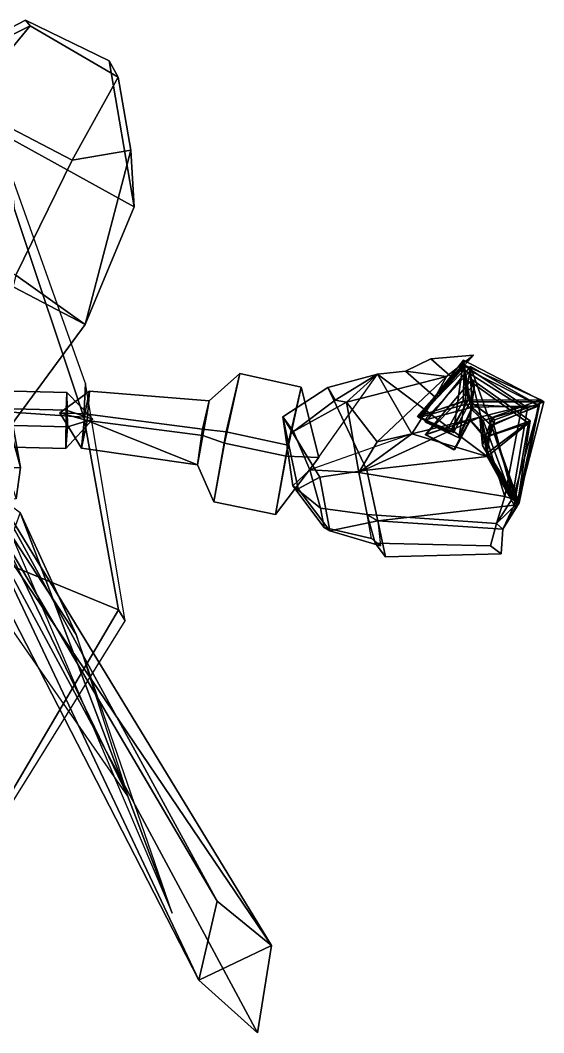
# Model space of a CAD drawing. Extents: x -4.4 to 4.5, y -7.1 to 3.1.
# Drawn here: x 1.52 to 4.46, y -3.54 to 2.15 of the extents above; entities that cross this region are included whole.
import ezdxf

# ---------------------------------------------------------------- set-up
doc = ezdxf.new("R2010")
doc.units = 0

msp = doc.modelspace()

# ---------------------------------------------------------------- linework, layer by layer
for points in [[(0.8846, 1.802, -4.8143), (1.2294, 1.9463, -4.2156), (1.5745, 2.1175, -4.2183), (1.5491, 2.1489, -4.852)], [(2.0183, 1.9209, -4.8423), (2.1597, 1.1, -4.8234), (0.8846, 1.802, -4.8143), (1.5491, 2.1489, -4.852)], [(1.8098, 1.3624, -3.6326), (2.0688, 1.8286, -4.207), (1.5745, 2.1175, -4.2183), (1.2096, 1.676, -3.6604)], [(1.5745, 2.1175, -4.2183), (1.2294, 1.9463, -4.2156), (1.2096, 1.676, -3.6604)], [(2.0688, 1.8286, -4.207), (2.0183, 1.9209, -4.8423), (1.5491, 2.1489, -4.852), (1.5745, 2.1175, -4.2183)], [(2.1395, 1.4181, -4.1975), (2.1597, 1.1, -4.8234), (2.0183, 1.9209, -4.8423), (2.0688, 1.8286, -4.207)], [(1.8098, 1.3624, -3.6326), (2.1395, 1.4181, -4.1975), (2.0688, 1.8286, -4.207)], [(2.1597, 1.1, -4.8234), (1.8843, 0.4387, -4.8231), (0.5225, 1.1516, -4.8105), (0.8846, 1.802, -4.8143)], [(0.9042, 1.0422, -3.6469), (1.4939, 0.7159, -3.6327), (1.8098, 1.3624, -3.6326), (1.2096, 1.676, -3.6604)], [(1.4939, 0.7159, -3.6327), (1.8843, 0.4387, -4.8231), (2.1395, 1.4181, -4.1975), (1.8098, 1.3624, -3.6326)], [(2.1395, 1.4181, -4.1975), (1.8843, 0.4387, -4.8231), (2.1597, 1.1, -4.8234)], [(1.8765, -0.0829, 3.4245), (1.8856, 0.1068, 4.0468), (1.4635, 1.293, 3.2182), (1.4851, 1.0915, 2.8334)], [(1.8843, 0.4387, -4.8231), (1.1963, -0.4945, -4.8344), (0.2208, 0.053, -4.828), (0.5225, 1.1516, -4.8105)], [(1.1437, -0.0317, 3.2003), (1.8765, -0.0829, 3.4245), (1.4851, 1.0915, 2.8334), (0.9236, 0.8942, 2.8018)], [(1.4939, 0.7159, -3.6327), (1.1963, -0.4945, -4.8344), (1.8843, 0.4387, -4.8231)], [(3.8261, 0.2454, 0.3651), (3.6846, 0.1768, 0.6034), (3.9142, 0.1462, 0.8479), (4.0667, 0.2672, 0.42)], [(3.8261, 0.2454, 0.3651), (3.9493, 0.1372, 0.3832), (3.8511, 0.0307, 0.6334), (3.6846, 0.1768, 0.6034)], [(3.752, -0.0788, 0.4251), (4.0082, 0.2146, 0.403), (4.0101, 0.2391, 0.2468), (3.7574, -0.0844, 0.2627)], [(3.7574, -0.0844, 0.2627), (4.0101, 0.2391, 0.2468), (3.9526, -0.1687, 0.2709)], [(3.8261, 0.2454, 0.3651), (4.0667, 0.2672, 0.42), (3.9493, 0.1372, 0.3832)], [(3.8511, 0.0307, 0.6334), (3.9493, 0.1372, 0.3832), (4.0667, 0.2672, 0.42), (3.9142, 0.1462, 0.8479)], [(4.0469, 0.0048, 0.2566), (3.9526, -0.1687, 0.2709), (4.0101, 0.2391, 0.2468)], [(4.0101, 0.2391, 0.2468), (4.0082, 0.2146, 0.403), (4.4444, 0.0155, 0.4649), (4.4605, 0.0042, 0.2652)], [(4.0101, 0.2391, 0.2468), (4.4605, 0.0042, 0.2652), (4.0469, 0.0048, 0.2566)], [(3.5259, 0.1599, 0.6041), (3.3517, 0.0028, 0.8516), (3.9142, 0.1462, 0.8479), (3.6846, 0.1768, 0.6034)], [(3.8511, 0.0307, 0.6334), (3.7197, -0.1755, 0.7094), (3.5259, 0.1599, 0.6041), (3.6846, 0.1768, 0.6034)], [(4.0366, 0.0142, 0.4366), (4.0082, 0.2146, 0.403), (3.752, -0.0788, 0.4251)], [(4.0142, 0.1818, 0.6544), (4.0162, 0.2063, 0.4982), (3.7631, -0.0843, 0.52), (3.7589, -0.0781, 0.6683)], [(3.7589, -0.0781, 0.6683), (4.0078, 0.0085, 0.6864), (4.0142, 0.1818, 0.6544)], [(4.0162, 0.2063, 0.4982), (4.0226, -0.0082, 0.5156), (3.7631, -0.0843, 0.52)], [(3.7908, -0.099, 0.1866), (4.0478, 0.1775, 0.159), (4.0498, 0.202, 0.0028), (3.7968, -0.1111, 0.0257)], [(4.0478, 0.1775, 0.159), (3.7908, -0.099, 0.1866), (4.0582, -0.0264, 0.188)], [(3.7968, -0.1111, 0.0257), (4.0498, 0.202, 0.0028), (3.9842, -0.1985, 0.023)], [(4.0604, -0.032, 0.0064), (3.9842, -0.1985, 0.023), (4.0498, 0.202, 0.0028)], [(4.3376, -0.0227, 0.7182), (4.0142, 0.1818, 0.6544), (4.0078, 0.0085, 0.6864), (4.1023, -0.082, 0.7084)], [(4.0366, 0.0142, 0.4366), (4.4444, 0.0155, 0.4649), (4.0082, 0.2146, 0.403)], [(4.0162, 0.2063, 0.4982), (4.0142, 0.1818, 0.6544), (4.3376, -0.0227, 0.7182), (4.3692, -0.0287, 0.5291)], [(4.0162, 0.2063, 0.4982), (4.3692, -0.0287, 0.5291), (4.0226, -0.0082, 0.5156)], [(4.0498, 0.202, 0.0028), (4.0478, 0.1775, 0.159), (4.4357, -0.0187, 0.193), (4.4313, -0.0155, -0.007)], [(4.4357, -0.0187, 0.193), (4.0478, 0.1775, 0.159), (4.0582, -0.0264, 0.188)], [(4.0498, 0.202, 0.0028), (4.1673, -0.1317, -0.0078), (4.0604, -0.032, 0.0064)], [(4.1673, -0.1317, -0.0078), (4.0498, 0.202, 0.0028), (4.4313, -0.0155, -0.007)], [(2.581, 0.01, 0.2921), (2.5431, -0.1502, 0.47), (2.6753, -0.1654, 0.6549), (2.7525, 0.163, 0.2794)], [(2.581, 0.01, 0.2921), (2.7525, 0.163, 0.2794), (2.6662, -0.2283, -0.0616), (2.545, -0.1849, 0.1216)], [(2.6662, -0.2283, -0.0616), (2.7525, 0.163, 0.2794), (3.0983, 0.087, 0.2718), (3.0126, -0.3017, -0.0692)], [(3.0983, 0.087, 0.2718), (2.7525, 0.163, 0.2794), (2.6753, -0.1654, 0.6549), (3.0216, -0.2388, 0.647)], [(3.7197, -0.1755, 0.7094), (3.147, -0.3789, 0.6504), (3.5259, 0.1599, 0.6041)], [(3.2464, 0.0845, 0.5659), (3.2887, 0.014, 0.6952), (3.5259, 0.1599, 0.6041)], [(3.5259, 0.1599, 0.6041), (4.1427, -0.3038, -0.295), (3.4662, -0.3791, -0.272), (3.2464, 0.0845, 0.5659)], [(3.3517, 0.0028, 0.8516), (3.5259, 0.1599, 0.6041), (3.2887, 0.014, 0.6952)], [(3.9142, 0.1462, 0.8479), (3.3517, 0.0028, 0.8516), (3.5239, -0.2215, 0.9206)], [(3.8511, 0.0307, 0.6334), (3.9142, 0.1462, 0.8479), (3.5239, -0.2215, 0.9206), (3.7197, -0.1755, 0.7094)], [(3.7197, -0.1755, 0.7094), (4.1427, -0.3038, -0.295), (3.5259, 0.1599, 0.6041)], [(4.0723, 0.1012, -0.2229), (3.7953, -0.1813, -0.2004), (3.796, -0.1789, -0.0716), (4.0568, 0.1304, -0.0763)], [(4.0568, 0.1304, -0.0763), (3.796, -0.1789, -0.0716), (4.0489, -0.097, -0.0797)], [(4.0489, -0.097, -0.0797), (4.1355, -0.1932, -0.0695), (4.0568, 0.1304, -0.0763)], [(4.0723, 0.1012, -0.2229), (4.0568, 0.1304, -0.0763), (4.3844, -0.1022, -0.0809), (4.3748, -0.1158, -0.2508)], [(4.1355, -0.1932, -0.0695), (4.3844, -0.1022, -0.0809), (4.0568, 0.1304, -0.0763)], [(1.7775, -0.0426, 0.1032), (0.576, -0.012, 0.1266), (0.5787, 0.0865, 0.336), (1.7799, 0.0559, 0.3126)], [(1.7799, 0.0559, 0.3126), (0.5787, 0.0865, 0.336), (0.583, -0.1059, 0.4697), (1.7841, -0.1365, 0.446)], [(1.8945, -0.1016, 0.0926), (1.7421, -0.0583, 0.2629), (1.9081, 0.0636, 0.2713)], [(1.7421, -0.0583, 0.2629), (1.8819, -0.0633, 0.4411), (1.9081, 0.0636, 0.2713)], [(2.1079, -1.2274, 4.5888), (1.8856, 0.1068, 4.0468), (1.8765, -0.0829, 3.4245), (2.0704, -1.1643, 3.7523)], [(1.9081, 0.0636, 0.2713), (1.8819, -0.0633, 0.4411), (2.5431, -0.1502, 0.47), (2.581, 0.01, 0.2921)], [(2.581, 0.01, 0.2921), (2.545, -0.1849, 0.1216), (1.8945, -0.1016, 0.0926), (1.9081, 0.0636, 0.2713)], [(3.0216, -0.2388, 0.647), (2.953, -0.6294, 0.325), (3.1973, -0.3086, 0.2829), (3.0983, 0.087, 0.2718)], [(2.9948, -0.0797, 0.5041), (3.0535, -0.1627, 0.6815), (3.2887, 0.014, 0.6952), (3.2464, 0.0845, 0.5659)], [(3.2464, 0.0845, 0.5659), (3.4662, -0.3791, -0.272), (3.2028, -0.4202, -0.154), (2.9948, -0.0797, 0.5041)], [(3.0983, 0.087, 0.2718), (3.1973, -0.3086, 0.2829), (3.0126, -0.3017, -0.0692)], [(4.0445, -0.0977, -0.2351), (3.7953, -0.1813, -0.2004), (4.0723, 0.1012, -0.2229)], [(4.0723, 0.1012, -0.2229), (4.3748, -0.1158, -0.2508), (4.1299, -0.1956, -0.2573), (4.0445, -0.0977, -0.2351)], [(1.4713, -0.1856, -2.5285), (1.3124, 0.0262, -1.569), (1.4737, -0.1042, -1.3881), (1.521, -0.3644, -2.5356)], [(1.7799, 0.0559, 0.3126), (1.9268, -0.0935, 0.2735), (1.7775, -0.0426, 0.1032)], [(1.7841, -0.1365, 0.446), (1.9268, -0.0935, 0.2735), (1.7799, 0.0559, 0.3126)], [(3.2887, 0.014, 0.6952), (3.0535, -0.1627, 0.6815), (3.3517, 0.0028, 0.8516)], [(3.3517, 0.0028, 0.8516), (3.0535, -0.1627, 0.6815), (3.147, -0.3789, 0.6504), (3.4217, -0.3932, 0.8215)], [(3.5239, -0.2215, 0.9206), (3.3517, 0.0028, 0.8516), (3.4217, -0.3932, 0.8215)], [(3.9429, -0.1603, 0.4319), (4.0366, 0.0142, 0.4366), (3.752, -0.0788, 0.4251)], [(4.0078, 0.0085, 0.6864), (3.7589, -0.0781, 0.6683), (3.9186, -0.1558, 0.6837)], [(3.9318, -0.1689, 0.5346), (4.0226, -0.0082, 0.5156), (4.0078, 0.0085, 0.6864), (3.9186, -0.1558, 0.6837)], [(3.9429, -0.1603, 0.4319), (3.9526, -0.1687, 0.2709), (4.0469, 0.0048, 0.2566), (4.0366, 0.0142, 0.4366)], [(4.1196, -0.1009, 0.5176), (4.1023, -0.082, 0.7084), (4.0078, 0.0085, 0.6864), (4.0226, -0.0082, 0.5156)], [(4.4444, 0.0155, 0.4649), (4.0366, 0.0142, 0.4366), (4.1686, -0.0844, 0.4555)], [(4.1686, -0.0844, 0.4555), (4.0366, 0.0142, 0.4366), (4.0469, 0.0048, 0.2566), (4.185, -0.0975, 0.256)], [(4.185, -0.0975, 0.256), (4.0469, 0.0048, 0.2566), (4.4605, 0.0042, 0.2652)], [(4.4605, 0.0042, 0.2652), (4.315, -0.5627, 0.2748), (4.1353, -0.2619, 0.2496), (4.185, -0.0975, 0.256)], [(4.4444, 0.0155, 0.4649), (4.1686, -0.0844, 0.4555), (4.289, -0.5349, 0.507)], [(4.4605, 0.0042, 0.2652), (4.4444, 0.0155, 0.4649), (4.289, -0.5349, 0.507), (4.315, -0.5627, 0.2748)], [(0.5742, -0.2282, 0.2502), (0.576, -0.012, 0.1266), (1.7775, -0.0426, 0.1032), (1.7753, -0.2588, 0.2268)], [(1.3413, -0.8645, 3.3912), (2.0704, -1.1643, 3.7523), (1.8765, -0.0829, 3.4245), (1.1437, -0.0317, 3.2003)], [(1.7775, -0.0426, 0.1032), (1.9268, -0.0935, 0.2735), (1.7753, -0.2588, 0.2268)], [(3.9318, -0.1689, 0.5346), (3.7631, -0.0843, 0.52), (4.0226, -0.0082, 0.5156)], [(3.9803, -0.1971, 0.1846), (4.0582, -0.0264, 0.188), (3.7908, -0.099, 0.1866)], [(3.9842, -0.1985, 0.023), (4.0604, -0.032, 0.0064), (4.0582, -0.0264, 0.188), (3.9803, -0.1971, 0.1846)], [(4.1196, -0.1009, 0.5176), (4.0226, -0.0082, 0.5156), (4.3692, -0.0287, 0.5291)], [(4.4357, -0.0187, 0.193), (4.0582, -0.0264, 0.188), (4.1649, -0.1251, 0.1979)], [(4.1649, -0.1251, 0.1979), (4.0582, -0.0264, 0.188), (4.0604, -0.032, 0.0064), (4.1673, -0.1317, -0.0078)], [(4.2425, -0.5283, 0.756), (4.3376, -0.0227, 0.7182), (4.1023, -0.082, 0.7084)], [(4.3692, -0.0287, 0.5291), (4.2839, -0.541, 0.5517), (4.1196, -0.1009, 0.5176)], [(4.4357, -0.0187, 0.193), (4.1649, -0.1251, 0.1979), (4.3215, -0.5637, 0.2317)], [(4.4313, -0.0155, -0.007), (4.3124, -0.5682, -0.003), (4.1673, -0.1317, -0.0078)], [(4.3376, -0.0227, 0.7182), (4.2425, -0.5283, 0.756), (4.2839, -0.541, 0.5517), (4.3692, -0.0287, 0.5291)], [(4.4313, -0.0155, -0.007), (4.4357, -0.0187, 0.193), (4.3215, -0.5637, 0.2317), (4.3124, -0.5682, -0.003)], [(1.7753, -0.2588, 0.2268), (1.7841, -0.1365, 0.446), (0.583, -0.1059, 0.4697), (0.5742, -0.2282, 0.2502)], [(1.521, -0.3644, -2.5356), (1.4737, -0.1042, -1.3881), (1.44, -0.375, -1.2865), (1.4962, -0.5415, -2.4679)], [(1.8819, -0.0633, 0.4411), (1.7421, -0.0583, 0.2629), (1.8625, -0.2559, 0.2828)], [(1.8945, -0.1016, 0.0926), (1.8625, -0.2559, 0.2828), (1.7421, -0.0583, 0.2629)], [(1.7841, -0.1365, 0.446), (1.7753, -0.2588, 0.2268), (1.9268, -0.0935, 0.2735)], [(2.5147, -0.3496, 0.3119), (2.5431, -0.1502, 0.47), (1.8819, -0.0633, 0.4411), (1.8625, -0.2559, 0.2828)], [(1.8625, -0.2559, 0.2828), (1.8945, -0.1016, 0.0926), (2.5147, -0.3496, 0.3119)], [(2.545, -0.1849, 0.1216), (2.5147, -0.3496, 0.3119), (1.8945, -0.1016, 0.0926)], [(3.0535, -0.1627, 0.6815), (2.9948, -0.0797, 0.5041), (3.0506, -0.4681, 0.4536), (3.147, -0.3789, 0.6504)], [(2.9948, -0.0797, 0.5041), (3.08, -0.485, -0.0136), (3.0506, -0.4681, 0.4536)], [(3.2028, -0.4202, -0.154), (3.08, -0.485, -0.0136), (2.9948, -0.0797, 0.5041)], [(4.1023, -0.082, 0.7084), (3.4217, -0.3932, 0.8215), (4.2425, -0.5283, 0.756)], [(3.7197, -0.1755, 0.7094), (3.4217, -0.3932, 0.8215), (4.1023, -0.082, 0.7084)], [(4.1427, -0.3038, -0.295), (3.7197, -0.1755, 0.7094), (4.1023, -0.082, 0.7084)], [(3.7574, -0.0844, 0.2627), (3.9526, -0.1687, 0.2709), (3.9429, -0.1603, 0.4319), (3.752, -0.0788, 0.4251)], [(3.7589, -0.0781, 0.6683), (3.7631, -0.0843, 0.52), (3.9318, -0.1689, 0.5346), (3.9186, -0.1558, 0.6837)], [(3.9803, -0.1971, 0.1846), (3.7908, -0.099, 0.1866), (3.7968, -0.1111, 0.0257), (3.9842, -0.1985, 0.023)], [(3.9556, -0.2656, -0.2188), (3.7953, -0.1813, -0.2004), (4.0445, -0.0977, -0.2351)], [(3.9603, -0.2629, -0.0813), (4.0489, -0.097, -0.0797), (3.796, -0.1789, -0.0716)], [(3.9556, -0.2656, -0.2188), (4.0445, -0.0977, -0.2351), (4.0489, -0.097, -0.0797), (3.9603, -0.2629, -0.0813)], [(4.1299, -0.1956, -0.2573), (4.1355, -0.1932, -0.0695), (4.0489, -0.097, -0.0797), (4.0445, -0.0977, -0.2351)], [(4.1164, -0.2421, 0.527), (4.1023, -0.082, 0.7084), (4.1196, -0.1009, 0.5176)], [(4.1686, -0.0844, 0.4555), (4.1164, -0.2421, 0.527), (4.289, -0.5349, 0.507)], [(4.1164, -0.2421, 0.527), (4.1196, -0.1009, 0.5176), (4.2839, -0.541, 0.5517)], [(4.1353, -0.2619, 0.2496), (4.1686, -0.0844, 0.4555), (4.185, -0.0975, 0.256)], [(4.1353, -0.2619, 0.2496), (4.289, -0.5349, 0.507), (4.1686, -0.0844, 0.4555)], [(4.1452, -0.2831, -0.072), (4.3844, -0.1022, -0.0809), (4.1355, -0.1932, -0.0695)], [(4.1452, -0.2831, -0.072), (4.3116, -0.5821, -0.0466), (4.3844, -0.1022, -0.0809)], [(4.3748, -0.1158, -0.2508), (4.3844, -0.1022, -0.0809), (4.3116, -0.5821, -0.0466), (4.2939, -0.5774, -0.2384)], [(2.5431, -0.1502, 0.47), (2.5147, -0.3496, 0.3119), (2.6061, -0.5586, 0.3331), (2.6753, -0.1654, 0.6549)], [(2.6061, -0.5586, 0.3331), (2.953, -0.6294, 0.325), (3.0216, -0.2388, 0.647), (2.6753, -0.1654, 0.6549)], [(4.1299, -0.1956, -0.2573), (4.3748, -0.1158, -0.2508), (4.1427, -0.3038, -0.295)], [(4.3215, -0.5637, 0.2317), (4.1649, -0.1251, 0.1979), (4.1353, -0.2619, 0.2496)], [(4.1427, -0.3038, -0.295), (4.3748, -0.1158, -0.2508), (4.2939, -0.5774, -0.2384)], [(4.1673, -0.1317, -0.0078), (4.3124, -0.5682, -0.003), (4.1452, -0.2831, -0.072)], [(4.1673, -0.1317, -0.0078), (4.3124, -0.5682, -0.003), (4.3215, -0.5637, 0.2317), (4.1649, -0.1251, 0.1979)], [(1.2609, -0.3749, -2.5321), (1.3152, -0.1919, -2.5264), (1.4713, -0.1856, -2.5285), (1.521, -0.3644, -2.5356)], [(2.6061, -0.5586, 0.3331), (2.5147, -0.3496, 0.3119), (2.545, -0.1849, 0.1216), (2.6662, -0.2283, -0.0616)], [(3.5239, -0.2215, 0.9206), (3.4217, -0.3932, 0.8215), (3.7197, -0.1755, 0.7094)], [(3.796, -0.1789, -0.0716), (3.7953, -0.1813, -0.2004), (3.9556, -0.2656, -0.2188), (3.9603, -0.2629, -0.0813)], [(4.1355, -0.1932, -0.0695), (4.1299, -0.1956, -0.2573), (4.1427, -0.3038, -0.295), (4.1452, -0.2831, -0.072)], [(2.6061, -0.5586, 0.3331), (2.6662, -0.2283, -0.0616), (3.0126, -0.3017, -0.0692), (2.953, -0.6294, 0.325)], [(4.289, -0.5349, 0.507), (4.1164, -0.2421, 0.527), (4.2839, -0.541, 0.5517)], [(4.1353, -0.2619, 0.2496), (4.315, -0.5627, 0.2748), (4.3215, -0.5637, 0.2317)], [(4.3116, -0.5821, -0.0466), (4.1452, -0.2831, -0.072), (4.3124, -0.5682, -0.003)], [(1.2624, -0.4315, 0.8543), (2.1239, -2.2131, 0.8178), (0.7929, -0.2986, 0.5557)], [(3.0126, -0.3017, -0.0692), (3.1973, -0.3086, 0.2829), (2.953, -0.6294, 0.325)], [(4.1427, -0.3038, -0.295), (4.2939, -0.5774, -0.2384), (3.5273, -0.6649, -0.192), (3.4662, -0.3791, -0.272)], [(1.2685, -0.5506, -2.4648), (1.2609, -0.3749, -2.5321), (1.521, -0.3644, -2.5356), (1.4962, -0.5415, -2.4679)], [(3.147, -0.3789, 0.6504), (3.0506, -0.4681, 0.4536), (3.2054, -0.5939, 0.5838)], [(3.147, -0.3789, 0.6504), (3.2054, -0.5939, 0.5838), (3.4686, -0.6295, 0.737), (3.4217, -0.3932, 0.8215)], [(3.2028, -0.4202, -0.154), (3.4662, -0.3791, -0.272), (3.5273, -0.6649, -0.192), (3.2594, -0.7201, -0.0392)], [(3.4217, -0.3932, 0.8215), (3.4686, -0.6295, 0.737), (4.1944, -0.6805, 0.6984), (4.2425, -0.5283, 0.756)], [(1.5182, -0.6181, 1.5588), (1.8329, -1.303, 1.5951), (1.2624, -0.4315, 0.8543)], [(1.8329, -1.303, 1.5951), (2.1239, -2.2131, 0.8178), (1.2624, -0.4315, 0.8543)], [(2.9303, -3.0524, 3.9948), (1.3165, -0.4048, 2.9877), (1.2714, -0.6028, 3.2685)], [(2.626, -2.803, 3.3677), (1.3305, -0.605, 2.769), (1.3165, -0.4048, 2.9877)], [(2.9303, -3.0524, 3.9948), (2.626, -2.803, 3.3677), (1.3165, -0.4048, 2.9877)], [(3.2028, -0.4202, -0.154), (3.2594, -0.7201, -0.0392), (3.08, -0.485, -0.0136)], [(3.08, -0.485, -0.0136), (3.2594, -0.7201, -0.0392), (3.2266, -0.7016, 0.4759), (3.0506, -0.4681, 0.4536)], [(3.2054, -0.5939, 0.5838), (3.0506, -0.4681, 0.4536), (3.2266, -0.7016, 0.4759)], [(4.2839, -0.541, 0.5517), (4.2425, -0.5283, 0.756), (4.1944, -0.6805, 0.6984)], [(4.1944, -0.6805, 0.6984), (4.315, -0.5627, 0.2748), (4.2839, -0.541, 0.5517)], [(4.1944, -0.6805, 0.6984), (4.2308, -0.7123, -0.1952), (4.315, -0.5627, 0.2748)], [(4.3215, -0.5637, 0.2317), (4.315, -0.5627, 0.2748), (4.2308, -0.7123, -0.1952)], [(4.3215, -0.5637, 0.2317), (4.2308, -0.7123, -0.1952), (4.3124, -0.5682, -0.003)], [(4.3116, -0.5821, -0.0466), (4.3124, -0.5682, -0.003), (4.2308, -0.7123, -0.1952)], [(4.289, -0.5349, 0.507), (4.2839, -0.541, 0.5517), (4.315, -0.5627, 0.2748)], [(1.1915, -0.6588, 2.9754), (2.5223, -3.2457, 3.942), (1.2714, -0.6028, 3.2685)], [(2.5223, -3.2457, 3.942), (1.1915, -0.6588, 2.9754), (1.3305, -0.605, 2.769), (2.626, -2.803, 3.3677)], [(2.8517, -3.5421, 4.7052), (2.9303, -3.0524, 3.9948), (1.2714, -0.6028, 3.2685)], [(1.2714, -0.6028, 3.2685), (2.5223, -3.2457, 3.942), (2.8517, -3.5421, 4.7052)], [(1.4708, -0.7497, 2.5767), (2.3731, -2.8708, 3.1238), (1.5182, -0.6181, 1.5588)], [(2.3731, -2.8708, 3.1238), (1.8329, -1.303, 1.5951), (1.5182, -0.6181, 1.5588)], [(3.2266, -0.7016, 0.4759), (3.4919, -0.7632, 0.5839), (3.4686, -0.6295, 0.737), (3.2054, -0.5939, 0.5838)], [(4.2308, -0.7123, -0.1952), (3.5273, -0.6649, -0.192), (4.2939, -0.5774, -0.2384)], [(4.2308, -0.7123, -0.1952), (4.2939, -0.5774, -0.2384), (4.3116, -0.5821, -0.0466)], [(3.5423, -0.8056, -0.0541), (3.2594, -0.7201, -0.0392), (3.5273, -0.6649, -0.192)], [(3.5126, -0.7902, 0.7062), (3.4686, -0.6295, 0.737), (3.5273, -0.6649, -0.192), (3.5705, -0.8667, -0.1812)], [(4.1604, -0.806, 0.7162), (4.1944, -0.6805, 0.6984), (3.4686, -0.6295, 0.737), (3.5126, -0.7902, 0.7062)], [(4.2308, -0.7123, -0.1952), (4.221, -0.8494, -0.1855), (3.5705, -0.8667, -0.1812), (3.5273, -0.6649, -0.192)], [(4.1944, -0.6805, 0.6984), (4.1604, -0.806, 0.7162), (4.221, -0.8494, -0.1855), (4.2308, -0.7123, -0.1952)], [(3.2594, -0.7201, -0.0392), (3.5423, -0.8056, -0.0541), (3.4919, -0.7632, 0.5839), (3.2266, -0.7016, 0.4759)], [(4.1604, -0.806, 0.7162), (3.5126, -0.7902, 0.7062), (3.5705, -0.8667, -0.1812), (4.221, -0.8494, -0.1855)], [(0.9658, -1.4877, 3.4796), (1.3104, -2.4575, 3.9098), (2.0704, -1.1643, 3.7523), (1.3413, -0.8645, 3.3912)], [(1.1387, -2.7848, 4.1894), (2.1079, -1.2274, 4.5888), (2.0704, -1.1643, 3.7523), (1.3104, -2.4575, 3.9098)], [(2.5223, -3.2457, 3.942), (2.626, -2.803, 3.3677), (2.9303, -3.0524, 3.9948)], [(2.8517, -3.5421, 4.7052), (2.5223, -3.2457, 3.942), (2.9303, -3.0524, 3.9948)]]:
    msp.add_3dface(points)

doc.saveas('drawing.dxf')
